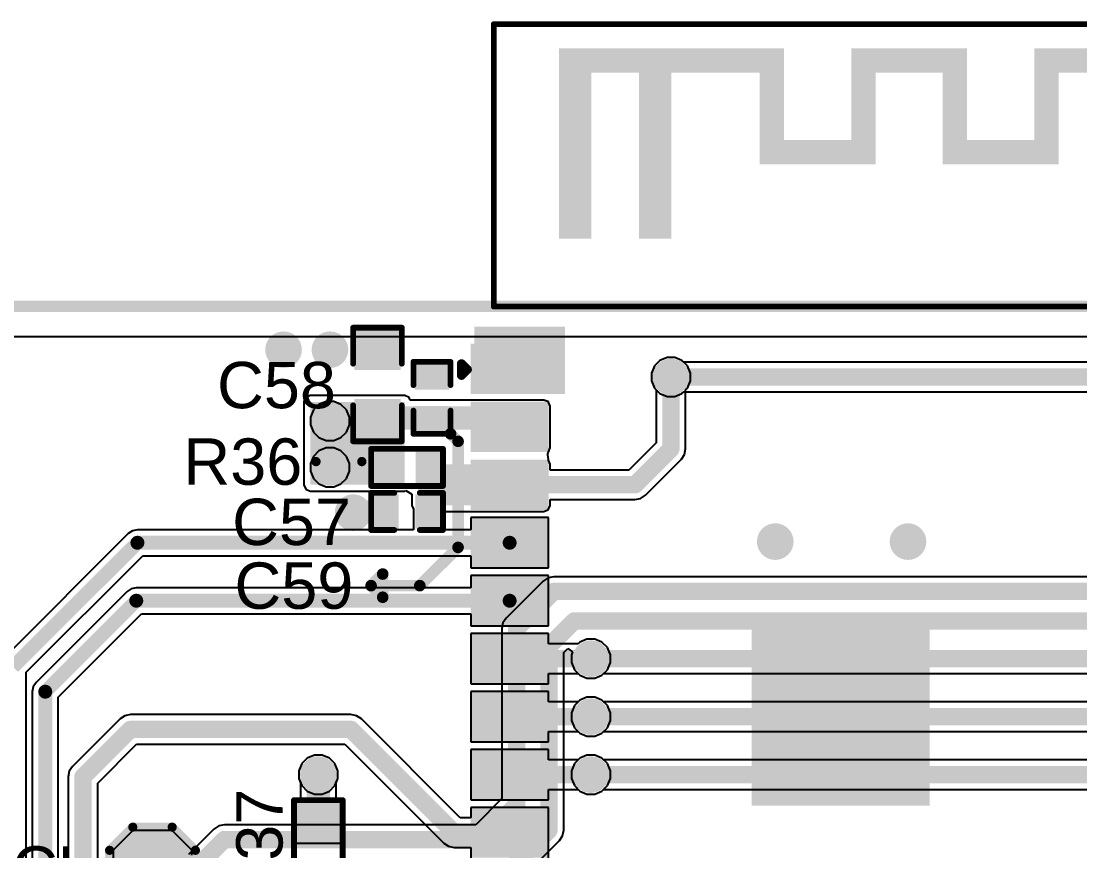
# Model space of a CAD drawing. Header units: millimetres. Extents: x -0.27 to 3.94, y -1.19 to 3.
# Drawn here: x 1.209 to 2.122, y 2.286 to 3.002 of the extents above; entities that cross this region are included whole.
import ezdxf

# ---------------------------------------------------------------- set-up
doc = ezdxf.new("R2010")
doc.units = ezdxf.units.MM
doc.header["$MEASUREMENT"] = 0
for name, color, linetype in [('BottomLayer', 5, 'Continuous'), ('BottomSolder', 6, 'Continuous'), ('Mechanical2', 216, 'Continuous'), ('TopLayer', 1, 'Continuous'), ('TopOverlay', 2, 'Continuous'), ('TopPaste', 8, 'Continuous'), ('TopSolder', 216, 'Continuous'), ('ViaHoleLayer', 16, 'Continuous')]:
    doc.layers.add(name, color=color, linetype=linetype)
doc.styles.add('Arial', font='', dxfattribs={"height": 0.2})
doc.styles.get('Arial').set_extended_font_data('Arial')

# ---------------------------------------------------------------- blocks, each defined once
blk = doc.blocks.new('41_SMD_M______16')
at = {"layer": 'TopLayer'}
for points in [[(-0.37402, 0.36732), (-0.31496, 0.36732), (-0.31496, 0.33189), (-0.37402, 0.33189)], [(-0.37402, 0.31732), (-0.31496, 0.31732), (-0.31496, 0.28189), (-0.37402, 0.28189)], [(-0.37402, 0.26732), (-0.31496, 0.26732), (-0.31496, 0.23189), (-0.37402, 0.23189)], [(-0.37402, 0.21732), (-0.31496, 0.21732), (-0.31496, 0.18189), (-0.37402, 0.18189)], [(-0.37402, 0.16732), (-0.31496, 0.16732), (-0.31496, 0.13189), (-0.37402, 0.13189)], [(-0.13189, 0.12244), (0.01378, 0.12244), (0.01378, -0.02323), (-0.13189, -0.02323)], [(-0.37402, 0.11732), (-0.31496, 0.11732), (-0.31496, 0.08189), (-0.37402, 0.08189)], [(-0.37402, 0.06732), (-0.31496, 0.06732), (-0.31496, 0.03189), (-0.37402, 0.03189)], [(-0.37402, 0.01732), (-0.31496, 0.01732), (-0.31496, -0.01811), (-0.37402, -0.01811)], [(-0.37402, -0.03268), (-0.31496, -0.03268), (-0.31496, -0.06811), (-0.37402, -0.06811)]]:
    blk.add_hatch(color=1, dxfattribs=at).paths.add_polyline_path(points)
at = {"layer": 'TopOverlay'}
for points in [[(-0.302, 0.605), (-0.205, 0.605), (-0.205, 0.626), (-0.302, 0.626)], [(-0.302, 0.462), (-0.274, 0.462), (-0.274, 0.626), (-0.302, 0.626)], [(-0.205, 0.626), (-0.233, 0.626), (-0.233, 0.462), (-0.205, 0.462)], [(-0.208, 0.605), (-0.108, 0.605), (-0.108, 0.626), (-0.208, 0.626)], [(-0.108, 0.526), (-0.108, 0.626), (-0.129, 0.626), (-0.129, 0.526)], [(-0.05, 0.605), (0.05, 0.605), (0.05, 0.626), (-0.05, 0.626)], [(-0.029, 0.526), (-0.029, 0.626), (-0.05, 0.626), (-0.05, 0.526)], [(0.029, 0.626), (0.029, 0.526), (0.05, 0.526), (0.05, 0.626)], [(0.108, 0.605), (0.208, 0.605), (0.208, 0.626), (0.108, 0.626)], [(0.129, 0.526), (0.129, 0.626), (0.108, 0.626), (0.108, 0.526)], [(-0.129, 0.526), (-0.029, 0.526), (-0.029, 0.547), (-0.129, 0.547)], [(0.029, 0.526), (0.129, 0.526), (0.129, 0.547), (0.029, 0.547)], [(-0.37483, 0.36857), (-0.29687, 0.36857), (-0.29687, 0.38589), (-0.37483, 0.38589)], [(-0.31333, 0.32786), (-0.29687, 0.32786), (-0.29687, 0.3703), (-0.31333, 0.3703)]]:
    blk.add_hatch(color=2, dxfattribs=at).paths.add_polyline_path(points)
at = {"layer": 'TopPaste'}
for points in [[(-0.37402, 0.36732), (-0.31496, 0.36732), (-0.31496, 0.33189), (-0.37402, 0.33189)], [(-0.37402, 0.31732), (-0.31496, 0.31732), (-0.31496, 0.28189), (-0.37402, 0.28189)], [(-0.37402, 0.26732), (-0.31496, 0.26732), (-0.31496, 0.23189), (-0.37402, 0.23189)], [(-0.37402, 0.21732), (-0.31496, 0.21732), (-0.31496, 0.18189), (-0.37402, 0.18189)], [(-0.37402, 0.16732), (-0.31496, 0.16732), (-0.31496, 0.13189), (-0.37402, 0.13189)], [(-0.13189, 0.12244), (0.01378, 0.12244), (0.01378, -0.02323), (-0.13189, -0.02323)], [(-0.37402, 0.11732), (-0.31496, 0.11732), (-0.31496, 0.08189), (-0.37402, 0.08189)], [(-0.37402, 0.06732), (-0.31496, 0.06732), (-0.31496, 0.03189), (-0.37402, 0.03189)], [(-0.37402, 0.01732), (-0.31496, 0.01732), (-0.31496, -0.01811), (-0.37402, -0.01811)], [(-0.37402, -0.03268), (-0.31496, -0.03268), (-0.31496, -0.06811), (-0.37402, -0.06811)]]:
    blk.add_hatch(color=8, dxfattribs=at).paths.add_polyline_path(points)
at = {"layer": 'TopSolder'}
for points in [[(-0.37802, 0.37132), (-0.31096, 0.37132), (-0.31096, 0.32789), (-0.37802, 0.32789)], [(-0.37802, 0.32132), (-0.31096, 0.32132), (-0.31096, 0.27789), (-0.37802, 0.27789)], [(-0.37802, 0.27132), (-0.31096, 0.27132), (-0.31096, 0.22789), (-0.37802, 0.22789)], [(-0.37802, 0.22132), (-0.31096, 0.22132), (-0.31096, 0.17789), (-0.37802, 0.17789)], [(-0.37802, 0.17132), (-0.31096, 0.17132), (-0.31096, 0.12789), (-0.37802, 0.12789)], [(-0.37802, 0.12132), (-0.31096, 0.12132), (-0.31096, 0.07789), (-0.37802, 0.07789)], [(-0.13589, 0.12644), (0.01778, 0.12644), (0.01778, -0.02723), (-0.13589, -0.02723)], [(-0.37802, 0.07132), (-0.31096, 0.07132), (-0.31096, 0.02789), (-0.37802, 0.02789)], [(-0.37802, 0.02132), (-0.31096, 0.02132), (-0.31096, -0.02211), (-0.37802, -0.02211)], [(-0.37802, -0.02868), (-0.31096, -0.02868), (-0.31096, -0.07211), (-0.37802, -0.07211)]]:
    blk.add_hatch(color=216, dxfattribs=at).paths.add_polyline_path(points)
at = {"layer": 'TopOverlay'}
for points, const_width in [([(-0.35809, 0.40331), (-0.35809, 0.64701)], 0.005), ([(-0.35809, 0.64701), (0.35791, 0.64701)], 0.005), ([(-0.35809, 0.40331), (0.35771, 0.40331)], 0.005), ([(-0.386, 0.344), (-0.386, 0.354)], 0.00787), ([(-0.386, 0.354), (-0.381, 0.349)], 0.00787), ([(-0.386, 0.344), (-0.381, 0.349)], 0.00787)]:
    blk.add_lwpolyline(points, dxfattribs=dict(at, const_width=const_width))
for points, const_width in [([(-0.35934, 0.64701, 1), (-0.35684, 0.64701, 1)], 0.0025), ([(-0.35934, 0.64701, 1), (-0.35684, 0.64701, 1)], 0.0025), ([(-0.35934, 0.40331, 1), (-0.35684, 0.40331, 1)], 0.0025), ([(-0.35934, 0.40331, 1), (-0.35684, 0.40331, 1)], 0.0025), ([(-0.38797, 0.354, 1), (-0.38403, 0.354, 1)], 0.00394), ([(-0.38797, 0.354, 1), (-0.38403, 0.354, 1)], 0.00394), ([(-0.38797, 0.344, 1), (-0.38403, 0.344, 1)], 0.00394), ([(-0.38797, 0.344, 1), (-0.38403, 0.344, 1)], 0.00394), ([(-0.38297, 0.349, 1), (-0.37903, 0.349, 1)], 0.00394), ([(-0.38297, 0.349, 1), (-0.37903, 0.349, 1)], 0.00394)]:
    blk.add_lwpolyline(points, format="xyb", close=True, dxfattribs=dict(at, const_width=const_width))
blk = doc.blocks.new('R___0603_70')
at = {"layer": 'TopLayer'}
for points in [[(-0.015, 0.0175), (-0.015, -0.0175), (-0.045, -0.0175), (-0.045, 0.0175)], [(0.045, 0.0175), (0.045, -0.0175), (0.015, -0.0175), (0.015, 0.0175)]]:
    blk.add_hatch(color=1, dxfattribs=at).paths.add_polyline_path(points)
at = {"layer": 'TopPaste'}
for points in [[(-0.015, 0.0175), (-0.015, -0.0175), (-0.045, -0.0175), (-0.045, 0.0175)], [(0.045, 0.0175), (0.045, -0.0175), (0.015, -0.0175), (0.015, 0.0175)]]:
    blk.add_hatch(color=8, dxfattribs=at).paths.add_polyline_path(points)
at = {"layer": 'TopSolder'}
for points in [[(-0.011, 0.0215), (-0.011, -0.0215), (-0.049, -0.0215), (-0.049, 0.0215)], [(0.049, 0.0215), (0.049, -0.0215), (0.011, -0.0215), (0.011, 0.0215)]]:
    blk.add_hatch(color=216, dxfattribs=at).paths.add_polyline_path(points)
at = {"layer": 'TopOverlay', "const_width": 0.005}
for points in [[(-0.048, 0.021), (0.048, 0.021)], [(-0.048, 0.021), (-0.048, -0.021)], [(0.048, 0.021), (0.048, -0.021)], [(-0.048, -0.021), (0.048, -0.021)]]:
    blk.add_lwpolyline(points, dxfattribs=at)
at = {"layer": 'TopOverlay', "const_width": 0.0025}
for points in [[(-0.04925, 0.021, 1), (-0.04675, 0.021, 1)], [(-0.04925, 0.021, 1), (-0.04675, 0.021, 1)], [(0.04675, 0.021, 1), (0.04925, 0.021, 1)], [(0.04675, 0.021, 1), (0.04925, 0.021, 1)], [(-0.04925, -0.021, 1), (-0.04675, -0.021, 1)], [(-0.04925, -0.021, 1), (-0.04675, -0.021, 1)], [(0.04675, -0.021, 1), (0.04925, -0.021, 1)], [(0.04675, -0.021, 1), (0.04925, -0.021, 1)]]:
    blk.add_lwpolyline(points, format="xyb", close=True, dxfattribs=at)
blk = doc.blocks.new('R___0402_71')
at = {"layer": 'TopLayer'}
for points in [[(-0.0275, -0.0125), (-0.0275, 0.0125), (-0.0095, 0.0125), (-0.0095, -0.0125)], [(0.0095, -0.0125), (0.0095, 0.0125), (0.0275, 0.0125), (0.0275, -0.0125)]]:
    blk.add_hatch(color=1, dxfattribs=at).paths.add_polyline_path(points)
at = {"layer": 'TopPaste'}
for points in [[(-0.0275, -0.0125), (-0.0275, 0.0125), (-0.0095, 0.0125), (-0.0095, -0.0125)], [(0.0095, -0.0125), (0.0095, 0.0125), (0.0275, 0.0125), (0.0275, -0.0125)]]:
    blk.add_hatch(color=8, dxfattribs=at).paths.add_polyline_path(points)
at = {"layer": 'TopSolder'}
for points in [[(-0.02967, -0.01467), (-0.02967, 0.01467), (-0.00733, 0.01467), (-0.00733, -0.01467)], [(0.00733, -0.01467), (0.00733, 0.01467), (0.02967, 0.01467), (0.02967, -0.01467)]]:
    blk.add_hatch(color=216, dxfattribs=at).paths.add_polyline_path(points)
at = {"layer": 'TopOverlay'}
for points, const_width in [([(-0.031, 0.016), (-0.031, -0.016)], 0.005), ([(0.031, 0.016), (-0.031, 0.016)], 0.005), ([(0.031, 0.016), (0.031, -0.016)], 0.005), ([(0.031, -0.016), (-0.031, -0.016)], 0.005), ([(0.032, -0.017), (-0.032, -0.017)], 0.000127)]:
    blk.add_lwpolyline(points, dxfattribs=dict(at, const_width=const_width))
for points, const_width in [([(-0.03225, 0.016, 1), (-0.02975, 0.016, 1)], 0.0025), ([(-0.03225, 0.016, 1), (-0.02975, 0.016, 1)], 0.0025), ([(0.02975, 0.016, 1), (0.03225, 0.016, 1)], 0.0025), ([(0.02975, 0.016, 1), (0.03225, 0.016, 1)], 0.0025), ([(-0.03225, -0.016, 1), (-0.02975, -0.016, 1)], 0.0025), ([(-0.03225, -0.016, 1), (-0.02975, -0.016, 1)], 0.0025), ([(-0.03203, -0.017, 1), (-0.03197, -0.017, 1)], 0.0000635), ([(0.02975, -0.016, 1), (0.03225, -0.016, 1)], 0.0025), ([(0.02975, -0.016, 1), (0.03225, -0.016, 1)], 0.0025), ([(0.03197, -0.017, 1), (0.03203, -0.017, 1)], 0.0000635)]:
    blk.add_lwpolyline(points, format="xyb", close=True, dxfattribs=dict(at, const_width=const_width))
blk = doc.blocks.new('T__________116')
at = {"layer": 'TopLayer'}
blk.add_hatch(color=1, dxfattribs=at).paths.add_polyline_path([(0.015, 0.03), (-0.015, 0.03), (-0.03, 0.015), (-0.03, -0.015), (-0.015, -0.03), (0.015, -0.03), (0.03, -0.015), (0.03, 0.015)])
at = {"layer": 'TopPaste'}
blk.add_hatch(color=8, dxfattribs=at).paths.add_polyline_path([(0.015, 0.03), (-0.015, 0.03), (-0.03, 0.015), (-0.03, -0.015), (-0.015, -0.03), (0.015, -0.03), (0.03, -0.015), (0.03, 0.015)])
at = {"layer": 'TopSolder'}
blk.add_hatch(color=216, dxfattribs=at).paths.add_polyline_path([(0.017, 0.034), (-0.017, 0.034), (-0.034, 0.017), (-0.034, -0.017), (-0.017, -0.034), (0.017, -0.034), (0.034, -0.017), (0.034, 0.017)])
at = {"layer": 'TopOverlay', "const_width": 0.00787}
for points in [[(-0.037, 0.017), (-0.017, 0.037)], [(-0.017, 0.037), (0.017, 0.037)], [(-0.017, 0.037), (0.017, 0.037)], [(0.017, 0.037), (0.037, 0.017)], [(-0.037, -0.017), (-0.037, 0.017)], [(0.037, -0.017), (0.037, 0.017)], [(-0.037, -0.017), (-0.017, -0.037)], [(0.017, -0.037), (0.037, -0.017)], [(-0.017, -0.037), (0.017, -0.037)], [(-0.017, -0.037), (0.017, -0.037)]]:
    blk.add_lwpolyline(points, dxfattribs=at)
at = {"layer": 'TopOverlay', "const_width": 0.00394}
for points in [[(-0.01897, 0.037, 1), (-0.01503, 0.037, 1)], [(-0.01897, 0.037, 1), (-0.01503, 0.037, 1)], [(-0.01897, 0.037, 1), (-0.01503, 0.037, 1)], [(0.01503, 0.037, 1), (0.01897, 0.037, 1)], [(0.01503, 0.037, 1), (0.01897, 0.037, 1)], [(0.01503, 0.037, 1), (0.01897, 0.037, 1)], [(-0.03897, 0.017, 1), (-0.03503, 0.017, 1)], [(-0.03897, 0.017, 1), (-0.03503, 0.017, 1)], [(0.03503, 0.017, 1), (0.03897, 0.017, 1)], [(0.03503, 0.017, 1), (0.03897, 0.017, 1)], [(-0.03897, -0.017, 1), (-0.03503, -0.017, 1)], [(-0.03897, -0.017, 1), (-0.03503, -0.017, 1)], [(0.03503, -0.017, 1), (0.03897, -0.017, 1)], [(0.03503, -0.017, 1), (0.03897, -0.017, 1)], [(-0.01897, -0.037, 1), (-0.01503, -0.037, 1)], [(-0.01897, -0.037, 1), (-0.01503, -0.037, 1)], [(-0.01897, -0.037, 1), (-0.01503, -0.037, 1)], [(0.01503, -0.037, 1), (0.01897, -0.037, 1)], [(0.01503, -0.037, 1), (0.01897, -0.037, 1)], [(0.01503, -0.037, 1), (0.01897, -0.037, 1)]]:
    blk.add_lwpolyline(points, format="xyb", close=True, dxfattribs=at)
blk = doc.blocks.new('C___0402_192')
at = {"layer": 'TopLayer'}
for points in [[(-0.0275, -0.0125), (-0.0275, 0.0125), (-0.0095, 0.0125), (-0.0095, -0.0125)], [(0.0095, -0.0125), (0.0095, 0.0125), (0.0275, 0.0125), (0.0275, -0.0125)]]:
    blk.add_hatch(color=1, dxfattribs=at).paths.add_polyline_path(points)
at = {"layer": 'TopPaste'}
for points in [[(-0.0275, -0.0125), (-0.0275, 0.0125), (-0.0095, 0.0125), (-0.0095, -0.0125)], [(0.0095, -0.0125), (0.0095, 0.0125), (0.0275, 0.0125), (0.0275, -0.0125)]]:
    blk.add_hatch(color=8, dxfattribs=at).paths.add_polyline_path(points)
at = {"layer": 'TopSolder'}
for points in [[(-0.02986, -0.01486), (-0.02986, 0.01486), (-0.00714, 0.01486), (-0.00714, -0.01486)], [(0.00714, -0.01486), (0.00714, 0.01486), (0.02986, 0.01486), (0.02986, -0.01486)]]:
    blk.add_hatch(color=216, dxfattribs=at).paths.add_polyline_path(points)
at = {"layer": 'TopOverlay', "const_width": 0.005}
for points in [[(-0.011, 0.016), (-0.031, 0.016)], [(-0.031, -0.016), (-0.031, 0.016)], [(0.031, 0.016), (0.011, 0.016)], [(0.031, -0.016), (0.031, 0.016)], [(-0.011, -0.016), (-0.031, -0.016)], [(0.031, -0.016), (0.011, -0.016)]]:
    blk.add_lwpolyline(points, dxfattribs=at)
at = {"layer": 'TopOverlay', "const_width": 0.0025}
for points in [[(-0.03225, 0.016, 1), (-0.02975, 0.016, 1)], [(-0.03225, 0.016, 1), (-0.02975, 0.016, 1)], [(-0.01225, 0.016, 1), (-0.00975, 0.016, 1)], [(0.00975, 0.016, 1), (0.01225, 0.016, 1)], [(0.02975, 0.016, 1), (0.03225, 0.016, 1)], [(0.02975, 0.016, 1), (0.03225, 0.016, 1)], [(-0.03225, -0.016, 1), (-0.02975, -0.016, 1)], [(-0.03225, -0.016, 1), (-0.02975, -0.016, 1)], [(-0.01225, -0.016, 1), (-0.00975, -0.016, 1)], [(0.00975, -0.016, 1), (0.01225, -0.016, 1)], [(0.02975, -0.016, 1), (0.03225, -0.016, 1)], [(0.02975, -0.016, 1), (0.03225, -0.016, 1)]]:
    blk.add_lwpolyline(points, format="xyb", close=True, dxfattribs=at)
blk = doc.blocks.new('C___0603_193')
at = {"layer": 'TopLayer'}
for points in [[(-0.015, 0.0175), (-0.015, -0.0175), (-0.045, -0.0175), (-0.045, 0.0175)], [(0.045, 0.0175), (0.045, -0.0175), (0.015, -0.0175), (0.015, 0.0175)]]:
    blk.add_hatch(color=1, dxfattribs=at).paths.add_polyline_path(points)
at = {"layer": 'TopPaste'}
for points in [[(-0.015, 0.0175), (-0.015, -0.0175), (-0.045, -0.0175), (-0.045, 0.0175)], [(0.045, 0.0175), (0.045, -0.0175), (0.015, -0.0175), (0.015, 0.0175)]]:
    blk.add_hatch(color=8, dxfattribs=at).paths.add_polyline_path(points)
at = {"layer": 'TopSolder'}
for points in [[(-0.01264, 0.01986), (-0.01264, -0.01986), (-0.04736, -0.01986), (-0.04736, 0.01986)], [(0.04736, 0.01986), (0.04736, -0.01986), (0.01264, -0.01986), (0.01264, 0.01986)]]:
    blk.add_hatch(color=216, dxfattribs=at).paths.add_polyline_path(points)
at = {"layer": 'TopOverlay', "const_width": 0.005}
for points in [[(-0.049, -0.021), (-0.049, 0.021)], [(-0.018, 0.021), (-0.049, 0.021)], [(0.049, 0.021), (0.018, 0.021)], [(0.049, -0.021), (0.049, 0.021)], [(-0.018, -0.021), (-0.049, -0.021)], [(0.049, -0.021), (0.018, -0.021)]]:
    blk.add_lwpolyline(points, dxfattribs=at)
at = {"layer": 'TopOverlay', "const_width": 0.0025}
for points in [[(-0.05025, 0.021, 1), (-0.04775, 0.021, 1)], [(-0.05025, 0.021, 1), (-0.04775, 0.021, 1)], [(-0.01925, 0.021, 1), (-0.01675, 0.021, 1)], [(0.01675, 0.021, 1), (0.01925, 0.021, 1)], [(0.04775, 0.021, 1), (0.05025, 0.021, 1)], [(0.04775, 0.021, 1), (0.05025, 0.021, 1)], [(-0.05025, -0.021, 1), (-0.04775, -0.021, 1)], [(-0.05025, -0.021, 1), (-0.04775, -0.021, 1)], [(-0.01925, -0.021, 1), (-0.01675, -0.021, 1)], [(0.01675, -0.021, 1), (0.01925, -0.021, 1)], [(0.04775, -0.021, 1), (0.05025, -0.021, 1)], [(0.04775, -0.021, 1), (0.05025, -0.021, 1)]]:
    blk.add_lwpolyline(points, format="xyb", close=True, dxfattribs=at)
blk = doc.blocks.new('C___0402_194')
at = {"layer": 'TopLayer'}
for points in [[(-0.0275, -0.0125), (-0.0275, 0.0125), (-0.0095, 0.0125), (-0.0095, -0.0125)], [(0.0095, -0.0125), (0.0095, 0.0125), (0.0275, 0.0125), (0.0275, -0.0125)]]:
    blk.add_hatch(color=1, dxfattribs=at).paths.add_polyline_path(points)
at = {"layer": 'TopPaste'}
for points in [[(-0.0275, -0.0125), (-0.0275, 0.0125), (-0.0095, 0.0125), (-0.0095, -0.0125)], [(0.0095, -0.0125), (0.0095, 0.0125), (0.0275, 0.0125), (0.0275, -0.0125)]]:
    blk.add_hatch(color=8, dxfattribs=at).paths.add_polyline_path(points)
at = {"layer": 'TopSolder'}
for points in [[(-0.02986, -0.01486), (-0.02986, 0.01486), (-0.00714, 0.01486), (-0.00714, -0.01486)], [(0.00714, -0.01486), (0.00714, 0.01486), (0.02986, 0.01486), (0.02986, -0.01486)]]:
    blk.add_hatch(color=216, dxfattribs=at).paths.add_polyline_path(points)
at = {"layer": 'TopOverlay', "const_width": 0.005}
for points in [[(-0.031, 0.016), (-0.011, 0.016)], [(-0.031, -0.016), (-0.031, 0.016)], [(0.011, 0.016), (0.031, 0.016)], [(0.031, -0.016), (0.031, 0.016)], [(-0.031, -0.016), (-0.011, -0.016)], [(0.011, -0.016), (0.031, -0.016)]]:
    blk.add_lwpolyline(points, dxfattribs=at)
at = {"layer": 'TopOverlay', "const_width": 0.0025}
for points in [[(-0.03225, 0.016, 1), (-0.02975, 0.016, 1)], [(-0.03225, 0.016, 1), (-0.02975, 0.016, 1)], [(-0.01225, 0.016, 1), (-0.00975, 0.016, 1)], [(0.00975, 0.016, 1), (0.01225, 0.016, 1)], [(0.02975, 0.016, 1), (0.03225, 0.016, 1)], [(0.02975, 0.016, 1), (0.03225, 0.016, 1)], [(-0.03225, -0.016, 1), (-0.02975, -0.016, 1)], [(-0.03225, -0.016, 1), (-0.02975, -0.016, 1)], [(-0.01225, -0.016, 1), (-0.00975, -0.016, 1)], [(0.00975, -0.016, 1), (0.01225, -0.016, 1)], [(0.02975, -0.016, 1), (0.03225, -0.016, 1)], [(0.02975, -0.016, 1), (0.03225, -0.016, 1)]]:
    blk.add_lwpolyline(points, format="xyb", close=True, dxfattribs=at)

msp = doc.modelspace()

# ---------------------------------------------------------------- hatches: boundary and pattern name
at = {"layer": 'BottomLayer'}
h = msp.add_hatch(color=5, dxfattribs=at)
edge = h.paths.add_edge_path()
edge.add_arc((1.435, 2.7185), 0.01181, 0, 360)
h = msp.add_hatch(color=5, dxfattribs=at)
edge = h.paths.add_edge_path()
edge.add_arc((1.475, 2.7185), 0.01181, 0, 360)
h = msp.add_hatch(color=5, dxfattribs=at)
edge = h.paths.add_edge_path()
edge.add_arc((1.769, 2.695), 0.01181, 0, 360)
h = msp.add_hatch(color=5, dxfattribs=at)
edge = h.paths.add_edge_path()
edge.add_arc((1.475, 2.657), 0.01181, 0, 360)
h = msp.add_hatch(color=5, dxfattribs=at)
edge = h.paths.add_edge_path()
edge.add_arc((1.475, 2.617), 0.01181, 0, 360)
h = msp.add_hatch(color=5, dxfattribs=at)
edge = h.paths.add_edge_path()
edge.add_arc((1.495, 2.578), 0.01181, 0, 360)
h = msp.add_hatch(color=5, dxfattribs=at)
edge = h.paths.add_edge_path()
edge.add_arc((1.859, 2.553), 0.01181, 0, 360)
h = msp.add_hatch(color=5, dxfattribs=at)
edge = h.paths.add_edge_path()
edge.add_arc((1.97346, 2.553), 0.01181, 0, 360)
h = msp.add_hatch(color=5, dxfattribs=at)
edge = h.paths.add_edge_path()
edge.add_arc((1.7, 2.452), 0.01181, 0, 360)
h = msp.add_hatch(color=5, dxfattribs=at)
edge = h.paths.add_edge_path()
edge.add_arc((1.7, 2.402), 0.01181, 0, 360)
h = msp.add_hatch(color=5, dxfattribs=at)
edge = h.paths.add_edge_path()
edge.add_arc((1.465, 2.352), 0.01181, 0, 360)
h = msp.add_hatch(color=5, dxfattribs=at)
edge = h.paths.add_edge_path()
edge.add_arc((1.7, 2.352), 0.01181, 0, 360)
at = {"layer": 'BottomSolder'}
h = msp.add_hatch(color=6, dxfattribs=at)
edge = h.paths.add_edge_path()
edge.add_arc((1.435, 2.7185), 0.01581, 0, 360)
h = msp.add_hatch(color=6, dxfattribs=at)
edge = h.paths.add_edge_path()
edge.add_arc((1.475, 2.7185), 0.01581, 0, 360)
h = msp.add_hatch(color=6, dxfattribs=at)
edge = h.paths.add_edge_path()
edge.add_arc((1.769, 2.695), 0.01581, 0, 360)
h = msp.add_hatch(color=6, dxfattribs=at)
edge = h.paths.add_edge_path()
edge.add_arc((1.475, 2.657), 0.01581, 0, 360)
h = msp.add_hatch(color=6, dxfattribs=at)
edge = h.paths.add_edge_path()
edge.add_arc((1.475, 2.617), 0.01581, 0, 360)
h = msp.add_hatch(color=6, dxfattribs=at)
edge = h.paths.add_edge_path()
edge.add_arc((1.495, 2.578), 0.01581, 0, 360)
h = msp.add_hatch(color=6, dxfattribs=at)
edge = h.paths.add_edge_path()
edge.add_arc((1.859, 2.553), 0.01581, 0, 360)
h = msp.add_hatch(color=6, dxfattribs=at)
edge = h.paths.add_edge_path()
edge.add_arc((1.97346, 2.553), 0.01581, 0, 360)
h = msp.add_hatch(color=6, dxfattribs=at)
edge = h.paths.add_edge_path()
edge.add_arc((1.7, 2.452), 0.01581, 0, 360)
h = msp.add_hatch(color=6, dxfattribs=at)
edge = h.paths.add_edge_path()
edge.add_arc((1.7, 2.402), 0.01581, 0, 360)
h = msp.add_hatch(color=6, dxfattribs=at)
edge = h.paths.add_edge_path()
edge.add_arc((1.465, 2.352), 0.01581, 0, 360)
h = msp.add_hatch(color=6, dxfattribs=at)
edge = h.paths.add_edge_path()
edge.add_arc((1.7, 2.352), 0.01581, 0, 360)
at = {"layer": 'TopLayer'}
h = msp.add_hatch(color=1, dxfattribs=at)
edge = h.paths.add_edge_path()
edge.add_arc((1.435, 2.7185), 0.01181, 0, 360)
h = msp.add_hatch(color=1, dxfattribs=at)
edge = h.paths.add_edge_path()
edge.add_arc((1.475, 2.7185), 0.01181, 0, 360)
h = msp.add_hatch(color=1, dxfattribs=at)
edge = h.paths.add_edge_path()
edge.add_arc((1.769, 2.695), 0.01181, 0, 360)
for points in [[(1.458, 2.602), (1.5395, 2.602), (1.5395, 2.6735), (1.458, 2.6735)], [(1.46, 2.6435), (1.5295, 2.6435), (1.5295, 2.6735), (1.46, 2.6735)], [(1.46, 2.6495), (1.6595, 2.6495), (1.6595, 2.66972), (1.46, 2.66972)], [(1.60045, 2.63428), (1.6595, 2.63428), (1.6595, 2.66972), (1.60045, 2.66972)], [(1.551, 2.58428), (1.6595, 2.58428), (1.6595, 2.61972), (1.551, 2.61972)]]:
    msp.add_hatch(color=1, dxfattribs=at).paths.add_polyline_path(points)
h = msp.add_hatch(color=1, dxfattribs=at)
edge = h.paths.add_edge_path()
edge.add_arc((1.475, 2.657), 0.01181, 0, 360)
h = msp.add_hatch(color=1, dxfattribs=at)
edge = h.paths.add_edge_path()
edge.add_arc((1.475, 2.617), 0.01181, 0, 360)
h = msp.add_hatch(color=1, dxfattribs=at)
edge = h.paths.add_edge_path()
edge.add_arc((1.495, 2.578), 0.01181, 0, 360)
h = msp.add_hatch(color=1, dxfattribs=at)
edge = h.paths.add_edge_path()
edge.add_arc((1.859, 2.553), 0.01181, 0, 360)
h = msp.add_hatch(color=1, dxfattribs=at)
edge = h.paths.add_edge_path()
edge.add_arc((1.97346, 2.553), 0.01181, 0, 360)
h = msp.add_hatch(color=1, dxfattribs=at)
edge = h.paths.add_edge_path()
edge.add_arc((1.7, 2.452), 0.01181, 0, 360)
h = msp.add_hatch(color=1, dxfattribs=at)
edge = h.paths.add_edge_path()
edge.add_arc((1.7, 2.402), 0.01181, 0, 360)
h = msp.add_hatch(color=1, dxfattribs=at)
edge = h.paths.add_edge_path()
edge.add_arc((1.465, 2.352), 0.01181, 0, 360)
h = msp.add_hatch(color=1, dxfattribs=at)
edge = h.paths.add_edge_path()
edge.add_arc((1.7, 2.352), 0.01181, 0, 360)
at = {"layer": 'TopSolder'}
h = msp.add_hatch(color=216, dxfattribs=at)
edge = h.paths.add_edge_path()
edge.add_arc((1.435, 2.7185), 0.01581, 0, 360)
h = msp.add_hatch(color=216, dxfattribs=at)
edge = h.paths.add_edge_path()
edge.add_arc((1.475, 2.7185), 0.01581, 0, 360)
h = msp.add_hatch(color=216, dxfattribs=at)
edge = h.paths.add_edge_path()
edge.add_arc((1.769, 2.695), 0.01581, 0, 360)
h = msp.add_hatch(color=216, dxfattribs=at)
edge = h.paths.add_edge_path()
edge.add_arc((1.475, 2.657), 0.01581, 0, 360)
h = msp.add_hatch(color=216, dxfattribs=at)
edge = h.paths.add_edge_path()
edge.add_arc((1.475, 2.617), 0.01581, 0, 360)
h = msp.add_hatch(color=216, dxfattribs=at)
edge = h.paths.add_edge_path()
edge.add_arc((1.495, 2.578), 0.01581, 0, 360)
h = msp.add_hatch(color=216, dxfattribs=at)
edge = h.paths.add_edge_path()
edge.add_arc((1.859, 2.553), 0.01581, 0, 360)
h = msp.add_hatch(color=216, dxfattribs=at)
edge = h.paths.add_edge_path()
edge.add_arc((1.97346, 2.553), 0.01581, 0, 360)
h = msp.add_hatch(color=216, dxfattribs=at)
edge = h.paths.add_edge_path()
edge.add_arc((1.7, 2.452), 0.01581, 0, 360)
h = msp.add_hatch(color=216, dxfattribs=at)
edge = h.paths.add_edge_path()
edge.add_arc((1.7, 2.402), 0.01581, 0, 360)
h = msp.add_hatch(color=216, dxfattribs=at)
edge = h.paths.add_edge_path()
edge.add_arc((1.465, 2.352), 0.01581, 0, 360)
h = msp.add_hatch(color=216, dxfattribs=at)
edge = h.paths.add_edge_path()
edge.add_arc((1.7, 2.352), 0.01581, 0, 360)
at = {"layer": 'ViaHoleLayer'}
h = msp.add_hatch(color=16, dxfattribs=at)
edge = h.paths.add_edge_path()
edge.add_arc((1.435, 2.7185), 0.00591, 0, 360)
h = msp.add_hatch(color=16, dxfattribs=at)
edge = h.paths.add_edge_path()
edge.add_arc((1.475, 2.7185), 0.00591, 0, 360)
h = msp.add_hatch(color=16, dxfattribs=at)
edge = h.paths.add_edge_path()
edge.add_arc((1.769, 2.695), 0.00591, 0, 360)
h = msp.add_hatch(color=16, dxfattribs=at)
edge = h.paths.add_edge_path()
edge.add_arc((1.475, 2.657), 0.00591, 0, 360)
h = msp.add_hatch(color=16, dxfattribs=at)
edge = h.paths.add_edge_path()
edge.add_arc((1.475, 2.617), 0.00591, 0, 360)
h = msp.add_hatch(color=16, dxfattribs=at)
edge = h.paths.add_edge_path()
edge.add_arc((1.495, 2.578), 0.00591, 0, 360)
h = msp.add_hatch(color=16, dxfattribs=at)
edge = h.paths.add_edge_path()
edge.add_arc((1.859, 2.553), 0.00591, 0, 360)
h = msp.add_hatch(color=16, dxfattribs=at)
edge = h.paths.add_edge_path()
edge.add_arc((1.97346, 2.553), 0.00591, 0, 360)
h = msp.add_hatch(color=16, dxfattribs=at)
edge = h.paths.add_edge_path()
edge.add_arc((1.7, 2.452), 0.00591, 0, 360)
h = msp.add_hatch(color=16, dxfattribs=at)
edge = h.paths.add_edge_path()
edge.add_arc((1.7, 2.402), 0.00591, 0, 360)
h = msp.add_hatch(color=16, dxfattribs=at)
edge = h.paths.add_edge_path()
edge.add_arc((1.465, 2.352), 0.00591, 0, 360)
h = msp.add_hatch(color=16, dxfattribs=at)
edge = h.paths.add_edge_path()
edge.add_arc((1.7, 2.352), 0.00591, 0, 360)

# ---------------------------------------------------------------- linework, layer by layer
at = {"layer": 'BottomLayer'}
for p, q in [((1.195, 2.73), (2.745, 2.73)), ((1.76566, 2.71181), (1.75948, 2.70925)), ((1.77234, 2.71181), (1.76566, 2.71181)), ((1.77852, 2.70925), (1.77234, 2.71181)), ((1.75475, 2.70452), (1.75219, 2.69834)), ((1.75948, 2.70925), (1.75475, 2.70452)), ((1.78003, 2.70774), (1.77852, 2.70925)), ((2.6644, 2.70774), (1.78003, 2.70774)), ((1.75219, 2.69834), (1.75219, 2.69166)), ((1.75219, 2.69166), (1.75475, 2.68548)), ((1.75475, 2.68548), (1.75948, 2.68075)), ((1.75948, 2.68075), (1.76566, 2.67819)), ((1.76566, 2.67819), (1.77234, 2.67819)), ((1.77234, 2.67819), (1.77852, 2.68075)), ((1.77852, 2.68075), (1.78003, 2.68226)), ((1.78003, 2.68226), (2.6644, 2.68226)), ((1.46075, 2.66652), (1.45819, 2.66034)), ((1.46548, 2.67125), (1.46075, 2.66652)), ((1.47166, 2.67381), (1.46548, 2.67125)), ((1.47834, 2.67381), (1.47166, 2.67381)), ((1.48452, 2.67125), (1.47834, 2.67381)), ((1.48925, 2.66652), (1.48452, 2.67125)), ((1.49181, 2.66034), (1.48925, 2.66652)), ((1.45819, 2.66034), (1.45819, 2.65366)), ((1.49181, 2.65366), (1.49181, 2.66034)), ((1.45819, 2.65366), (1.46075, 2.64748)), ((1.46075, 2.64748), (1.46548, 2.64275)), ((1.48452, 2.64275), (1.48925, 2.64748)), ((1.48925, 2.64748), (1.49181, 2.65366)), ((1.46548, 2.64275), (1.47166, 2.64019)), ((1.47166, 2.64019), (1.47834, 2.64019)), ((1.47834, 2.64019), (1.48452, 2.64275)), ((1.46548, 2.63125), (1.46075, 2.62652)), ((1.47166, 2.63381), (1.46548, 2.63125)), ((1.47834, 2.63381), (1.47166, 2.63381)), ((1.48452, 2.63125), (1.47834, 2.63381)), ((1.48925, 2.62652), (1.48452, 2.63125)), ((1.46075, 2.62652), (1.45819, 2.62034)), ((1.45819, 2.62034), (1.45819, 2.61366)), ((1.49181, 2.62034), (1.48925, 2.62652)), ((1.49181, 2.61366), (1.49181, 2.62034)), ((1.45819, 2.61366), (1.46075, 2.60748)), ((1.48925, 2.60748), (1.49181, 2.61366)), ((1.46075, 2.60748), (1.46548, 2.60275)), ((1.46548, 2.60275), (1.47166, 2.60019)), ((1.47834, 2.60019), (1.48452, 2.60275)), ((1.48452, 2.60275), (1.48925, 2.60748)), ((1.47166, 2.60019), (1.47834, 2.60019)), ((1.66312, 2.52177), (1.65899, 2.51901)), ((1.668, 2.52275), (1.66312, 2.52177)), ((2.80826, 2.52275), (1.668, 2.52275)), ((1.65899, 2.51901), (1.62699, 2.48701)), ((1.62699, 2.48701), (1.62423, 2.48288)), ((1.62423, 2.48288), (1.62326, 2.478)), ((1.62326, 2.478), (1.62326, 2.33128)), ((1.67656, 2.45735), (1.68006, 2.46084)), ((1.67656, 2.30405), (1.67656, 2.45735)), ((1.68006, 2.46084), (1.68429, 2.45801)), ((1.68429, 2.45801), (1.68319, 2.45534)), ((1.68319, 2.45534), (1.68319, 2.44866)), ((1.68319, 2.44866), (1.68575, 2.44248)), ((1.68575, 2.44248), (1.69048, 2.43775)), ((1.69048, 2.43775), (1.69666, 2.43519)), ((1.70334, 2.43519), (1.70952, 2.43775)), ((1.70952, 2.43775), (1.71103, 2.43926)), ((1.71103, 2.43926), (2.78548, 2.43926)), ((1.69666, 2.43519), (1.70334, 2.43519)), ((1.68575, 2.41152), (1.68319, 2.40534)), ((1.69048, 2.41625), (1.68575, 2.41152)), ((1.69666, 2.41881), (1.69048, 2.41625)), ((1.70334, 2.41881), (1.69666, 2.41881)), ((1.70952, 2.41625), (1.70334, 2.41881)), ((1.71103, 2.41475), (1.70952, 2.41625)), ((2.793, 2.41475), (1.71103, 2.41475)), ((1.68319, 2.40534), (1.68319, 2.39866)), ((1.68319, 2.39866), (1.68575, 2.39248)), ((1.68575, 2.39248), (1.69048, 2.38775)), ((1.69048, 2.38775), (1.69666, 2.38519)), ((1.69666, 2.38519), (1.70334, 2.38519)), ((1.70334, 2.38519), (1.70952, 2.38775)), ((1.70952, 2.38775), (1.71103, 2.38926)), ((1.71103, 2.38926), (2.78772, 2.38926)), ((1.45548, 2.36625), (1.45075, 2.36152)), ((1.46166, 2.36881), (1.45548, 2.36625)), ((1.46834, 2.36881), (1.46166, 2.36881)), ((1.47452, 2.36625), (1.46834, 2.36881)), ((1.47925, 2.36152), (1.47452, 2.36625)), ((1.69048, 2.36625), (1.68575, 2.36152)), ((1.69666, 2.36881), (1.69048, 2.36625)), ((1.70334, 2.36881), (1.69666, 2.36881)), ((1.70952, 2.36625), (1.70334, 2.36881)), ((1.71103, 2.36475), (1.70952, 2.36625)), ((2.77183, 2.36475), (1.71103, 2.36475)), ((1.45075, 2.36152), (1.44819, 2.35534)), ((1.44819, 2.35534), (1.44819, 2.34866)), ((1.48181, 2.35534), (1.47925, 2.36152)), ((1.48181, 2.34866), (1.48181, 2.35534)), ((1.68575, 2.36152), (1.68319, 2.35534)), ((1.68319, 2.35534), (1.68319, 2.34866)), ((1.44819, 2.34866), (1.45075, 2.34248)), ((1.47925, 2.34248), (1.48181, 2.34866)), ((1.68319, 2.34866), (1.68575, 2.34248)), ((1.45075, 2.34248), (1.45548, 2.33775)), ((1.45548, 2.33775), (1.46166, 2.33519)), ((1.46834, 2.33519), (1.47452, 2.33775)), ((1.47452, 2.33775), (1.47925, 2.34248)), ((1.68575, 2.34248), (1.69048, 2.33775)), ((1.69048, 2.33775), (1.69666, 2.33519)), ((1.70334, 2.33519), (1.70952, 2.33775)), ((1.70952, 2.33775), (1.71103, 2.33926)), ((1.71103, 2.33926), (2.76656, 2.33926)), ((1.46166, 2.33519), (1.46834, 2.33519)), ((1.62326, 2.33128), (1.60072, 2.30875)), ((1.69666, 2.33519), (1.70334, 2.33519)), ((1.37499, 2.30501), (1.35299, 2.28301)), ((1.37912, 2.30777), (1.37499, 2.30501)), ((1.384, 2.30875), (1.37912, 2.30777)), ((1.60072, 2.30875), (1.384, 2.30875)), ((1.67559, 2.29917), (1.67656, 2.30405)), ((1.62078, 2.24299), (1.67283, 2.29504)), ((1.67283, 2.29504), (1.67559, 2.29917))]:
    msp.add_line(p, q, dxfattribs=at)
at = {"layer": 'BottomLayer', "const_width": 0.015}
for points in [[(1.769, 2.695), (2.67543, 2.695)], [(1.636, 2.478), (1.668, 2.51)], [(1.668, 2.51), (2.80826, 2.51)], [(1.636, 2.326), (1.636, 2.478)], [(1.66382, 2.46263), (1.68574, 2.48455)], [(1.68574, 2.48455), (2.7992, 2.48455)], [(1.66382, 2.30405), (1.66382, 2.46263)], [(1.7, 2.452), (2.79076, 2.452)], [(1.7, 2.402), (2.793, 2.402)], [(1.7, 2.352), (2.77183, 2.352)], [(1.606, 2.296), (1.636, 2.326)], [(1.61177, 2.252), (1.66382, 2.30405)], [(1.362, 2.274), (1.384, 2.296)], [(1.384, 2.296), (1.606, 2.296)]]:
    msp.add_lwpolyline(points, dxfattribs=at)
at = {"layer": 'BottomLayer', "const_width": 0.0075}
for points in [[(1.76525, 2.695, 1), (1.77275, 2.695, 1)], [(1.66425, 2.51, 1), (1.67175, 2.51, 1)], [(1.66425, 2.51, 1), (1.67175, 2.51, 1)], [(1.63225, 2.478, 1), (1.63975, 2.478, 1)], [(1.63225, 2.478, 1), (1.63975, 2.478, 1)], [(1.68199, 2.48455, 1), (1.68949, 2.48455, 1)], [(1.68199, 2.48455, 1), (1.68949, 2.48455, 1)], [(1.66007, 2.46263, 1), (1.66757, 2.46263, 1)], [(1.66007, 2.46263, 1), (1.66757, 2.46263, 1)], [(1.69625, 2.452, 1), (1.70375, 2.452, 1)], [(1.69625, 2.402, 1), (1.70375, 2.402, 1)], [(1.69625, 2.352, 1), (1.70375, 2.352, 1)], [(1.63225, 2.326, 1), (1.63975, 2.326, 1)], [(1.63225, 2.326, 1), (1.63975, 2.326, 1)], [(1.66007, 2.30405, 1), (1.66757, 2.30405, 1)], [(1.66007, 2.30405, 1), (1.66757, 2.30405, 1)], [(1.38025, 2.296, 1), (1.38775, 2.296, 1)], [(1.38025, 2.296, 1), (1.38775, 2.296, 1)], [(1.60225, 2.296, 1), (1.60975, 2.296, 1)], [(1.60225, 2.296, 1), (1.60975, 2.296, 1)]]:
    msp.add_lwpolyline(points, format="xyb", close=True, dxfattribs=at)
at = {"layer": 'Mechanical2', "const_width": 0.01}
msp.add_lwpolyline([(1.1811, 2.7559), (2.7559, 2.7559)], dxfattribs=at)
at = {"layer": 'TopLayer'}
for p, q in [((1.195, 2.73), (2.39977, 2.73)), ((1.76566, 2.71181), (1.75948, 2.70925)), ((1.77234, 2.71181), (1.76566, 2.71181)), ((1.77852, 2.70925), (1.77234, 2.71181)), ((1.75475, 2.70452), (1.75219, 2.69834)), ((1.75948, 2.70925), (1.75475, 2.70452)), ((1.78325, 2.70452), (1.77852, 2.70925)), ((1.78581, 2.69834), (1.78325, 2.70452)), ((1.75219, 2.69834), (1.75219, 2.69166)), ((1.78581, 2.69166), (1.78581, 2.69834)), ((1.75219, 2.69166), (1.75475, 2.68548)), ((1.75475, 2.68548), (1.75626, 2.68397)), ((1.75626, 2.68397), (1.75626, 2.63828)), ((1.78174, 2.68397), (1.78325, 2.68548)), ((1.78174, 2.633), (1.78174, 2.68397)), ((1.78325, 2.68548), (1.78581, 2.69166)), ((1.45417, 2.67733), (1.45259, 2.6735)), ((1.458, 2.67891), (1.45417, 2.67733)), ((1.5395, 2.67891), (1.458, 2.67891)), ((1.54333, 2.67733), (1.5395, 2.67891)), ((1.54424, 2.67513), (1.54333, 2.67733)), ((1.6595, 2.67513), (1.54424, 2.67513)), ((1.66291, 2.67372), (1.6595, 2.67513)), ((1.45259, 2.6735), (1.45259, 2.602)), ((1.6635, 2.67372), (1.66291, 2.67372)), ((1.6635, 2.67313), (1.6635, 2.67372)), ((1.66491, 2.66972), (1.6635, 2.67313)), ((1.66491, 2.63428), (1.66491, 2.66972)), ((1.75626, 2.63828), (1.73272, 2.61475)), ((1.66289, 2.62891), (1.6635, 2.63028)), ((1.6635, 2.63028), (1.66491, 2.63428)), ((1.6635, 2.63028), (1.6635, 2.63028)), ((1.78077, 2.62812), (1.78174, 2.633)), ((1.66289, 2.62785), (1.66289, 2.62891)), ((1.6635, 2.62372), (1.66289, 2.62785)), ((1.6635, 2.62313), (1.6635, 2.62372)), ((1.6635, 2.62372), (1.6635, 2.62372)), ((1.66491, 2.61972), (1.6635, 2.62313)), ((1.74701, 2.59299), (1.77801, 2.62399)), ((1.77801, 2.62399), (1.78077, 2.62812)), ((1.66491, 2.61475), (1.66491, 2.61972)), ((1.73272, 2.61475), (1.66491, 2.61475)), ((1.45259, 2.602), (1.45417, 2.59817)), ((1.45417, 2.59817), (1.458, 2.59659)), ((1.458, 2.59659), (1.5395, 2.59659)), ((1.5395, 2.59659), (1.54059, 2.59704)), ((1.54059, 2.59704), (1.54559, 2.5939)), ((1.54559, 2.5939), (1.54559, 2.58428)), ((1.74288, 2.59023), (1.74701, 2.59299)), ((1.54559, 2.58428), (1.547, 2.58087)), ((1.6635, 2.58087), (1.66491, 2.58428)), ((1.66491, 2.58428), (1.66491, 2.58926)), ((1.66491, 2.58926), (1.738, 2.58926)), ((1.738, 2.58926), (1.74288, 2.59023)), ((1.547, 2.58087), (1.547, 2.56322)), ((1.573, 2.56322), (1.573, 2.57887)), ((1.573, 2.57887), (1.6595, 2.57887)), ((1.6595, 2.57887), (1.66291, 2.58028)), ((1.66291, 2.58028), (1.6635, 2.58028)), ((1.6635, 2.58028), (1.6635, 2.58087)), ((1.6635, 2.57372), (1.59645, 2.57372)), ((1.59645, 2.57372), (1.59645, 2.56322)), ((1.6635, 2.53028), (1.6635, 2.57372)), ((1.30107, 2.55993), (1.19396, 2.45282)), ((1.30471, 2.56236), (1.30107, 2.55993)), ((1.30107, 2.55993), (1.30107, 2.55993)), ((1.309, 2.56322), (1.30471, 2.56236)), ((1.547, 2.56322), (1.309, 2.56322)), ((1.59645, 2.56322), (1.573, 2.56322)), ((1.2131, 2.44024), (1.31365, 2.54078)), ((1.31365, 2.54078), (1.59645, 2.54078)), ((1.59645, 2.54078), (1.59645, 2.53028)), ((1.59645, 2.53028), (1.6635, 2.53028)), ((1.6635, 2.52372), (1.59645, 2.52372)), ((1.59645, 2.52372), (1.59645, 2.51322)), ((1.6635, 2.48028), (1.6635, 2.52372)), ((1.30371, 2.51236), (1.30007, 2.50993)), ((1.308, 2.51322), (1.30371, 2.51236)), ((1.59645, 2.51322), (1.308, 2.51322)), ((1.30007, 2.50993), (1.22159, 2.43145)), ((1.30007, 2.50993), (1.30007, 2.50993)), ((1.24074, 2.41887), (1.31265, 2.49078)), ((1.31265, 2.49078), (1.59645, 2.49078)), ((1.59645, 2.49078), (1.59645, 2.48028)), ((1.59645, 2.48028), (1.6635, 2.48028)), ((1.6635, 2.47372), (1.59645, 2.47372)), ((1.59645, 2.47372), (1.59645, 2.43028)), ((1.6635, 2.46475), (1.6635, 2.47372)), ((1.68897, 2.46475), (1.6635, 2.46475)), ((1.69048, 2.46625), (1.68897, 2.46475)), ((1.69666, 2.46881), (1.69048, 2.46625)), ((1.70334, 2.46881), (1.69666, 2.46881)), ((1.70952, 2.46625), (1.70334, 2.46881)), ((1.71425, 2.46152), (1.70952, 2.46625)), ((1.71681, 2.45534), (1.71425, 2.46152)), ((1.71425, 2.44248), (1.71681, 2.44866)), ((1.71681, 2.44866), (1.71681, 2.45534)), ((1.2131, 1.90681), (1.2131, 2.44024)), ((1.6635, 2.43028), (1.6635, 2.43926)), ((1.6635, 2.43926), (1.68897, 2.43926)), ((1.68897, 2.43926), (1.69048, 2.43775)), ((1.69048, 2.43775), (1.69666, 2.43519)), ((1.70334, 2.43519), (1.70952, 2.43775)), ((1.70952, 2.43775), (1.71425, 2.44248)), ((1.22159, 2.43145), (1.21916, 2.42781)), ((1.59645, 2.43028), (1.6635, 2.43028)), ((1.69666, 2.43519), (1.70334, 2.43519)), ((1.21916, 2.42781), (1.2183, 2.42352)), ((1.2183, 2.42352), (1.2183, 2.42352)), ((1.2183, 2.42352), (1.2183, 1.90952)), ((1.6635, 2.42372), (1.59645, 2.42372)), ((1.59645, 2.42372), (1.59645, 2.38028)), ((1.6635, 2.41475), (1.6635, 2.42372)), ((1.24074, 1.91113), (1.24074, 2.41887)), ((1.68897, 2.41475), (1.6635, 2.41475)), ((1.69048, 2.41625), (1.68897, 2.41475)), ((1.69666, 2.41881), (1.69048, 2.41625)), ((1.70334, 2.41881), (1.69666, 2.41881)), ((1.70952, 2.41625), (1.70334, 2.41881)), ((1.71425, 2.41152), (1.70952, 2.41625)), ((1.71681, 2.40534), (1.71425, 2.41152)), ((1.29812, 2.40278), (1.29399, 2.40001)), ((1.303, 2.40375), (1.29812, 2.40278)), ((1.49315, 2.40375), (1.303, 2.40375)), ((1.49802, 2.40278), (1.49315, 2.40375)), ((1.50216, 2.40001), (1.49802, 2.40278)), ((1.71681, 2.39866), (1.71681, 2.40534)), ((1.29399, 2.40001), (1.25299, 2.35901)), ((1.58742, 2.31475), (1.50216, 2.40001)), ((1.70952, 2.38775), (1.71425, 2.39248)), ((1.71425, 2.39248), (1.71681, 2.39866)), ((1.6635, 2.38028), (1.6635, 2.38926)), ((1.6635, 2.38926), (1.68897, 2.38926)), ((1.68897, 2.38926), (1.69048, 2.38775)), ((1.69048, 2.38775), (1.69666, 2.38519)), ((1.69666, 2.38519), (1.70334, 2.38519)), ((1.70334, 2.38519), (1.70952, 2.38775)), ((1.27475, 2.34472), (1.30828, 2.37826)), ((1.30828, 2.37826), (1.48787, 2.37826)), ((1.48787, 2.37826), (1.57313, 2.29299)), ((1.59645, 2.38028), (1.6635, 2.38028)), ((1.6635, 2.37372), (1.59645, 2.37372)), ((1.59645, 2.37372), (1.59645, 2.33028)), ((1.6635, 2.36475), (1.6635, 2.37372)), ((1.45548, 2.36625), (1.45075, 2.36152)), ((1.46166, 2.36881), (1.45548, 2.36625)), ((1.46834, 2.36881), (1.46166, 2.36881)), ((1.47452, 2.36625), (1.46834, 2.36881)), ((1.47925, 2.36152), (1.47452, 2.36625)), ((1.68897, 2.36475), (1.6635, 2.36475)), ((1.69048, 2.36625), (1.68897, 2.36475)), ((1.69666, 2.36881), (1.69048, 2.36625)), ((1.70334, 2.36881), (1.69666, 2.36881)), ((1.70952, 2.36625), (1.70334, 2.36881)), ((1.71425, 2.36152), (1.70952, 2.36625)), ((1.25299, 2.35901), (1.25023, 2.35488)), ((1.45075, 2.36152), (1.44819, 2.35534)), ((1.44819, 2.35534), (1.44819, 2.34866)), ((1.48181, 2.35534), (1.47925, 2.36152)), ((1.48181, 2.34866), (1.48181, 2.35534)), ((1.71681, 2.35534), (1.71425, 2.36152)), ((1.71681, 2.34866), (1.71681, 2.35534)), ((1.25023, 2.35488), (1.24926, 2.35)), ((1.24926, 2.35), (1.24926, 1.97647)), ((1.44819, 2.34866), (1.44971, 2.34499)), ((1.48029, 2.34499), (1.48181, 2.34866)), ((1.71425, 2.34248), (1.71681, 2.34866)), ((1.27475, 1.98174), (1.27475, 2.34472)), ((1.44971, 2.34499), (1.44971, 2.331)), ((1.48029, 2.331), (1.48029, 2.34499)), ((1.6635, 2.33028), (1.6635, 2.33926)), ((1.6635, 2.33926), (1.68897, 2.33926)), ((1.68897, 2.33926), (1.69048, 2.33775)), ((1.69048, 2.33775), (1.69666, 2.33519)), ((1.70334, 2.33519), (1.70952, 2.33775)), ((1.70952, 2.33775), (1.71425, 2.34248)), ((1.44971, 2.331), (1.4435, 2.331)), ((1.4435, 2.331), (1.4435, 2.293)), ((1.4865, 2.331), (1.48029, 2.331)), ((1.4865, 2.293), (1.4865, 2.331)), ((1.59645, 2.33028), (1.6635, 2.33028)), ((1.69666, 2.33519), (1.70334, 2.33519)), ((1.6635, 2.32372), (1.59645, 2.32372)), ((1.59645, 2.32372), (1.59645, 2.31475)), ((1.6635, 2.28028), (1.6635, 2.32372)), ((1.59645, 2.31475), (1.58742, 2.31475)), ((1.305, 2.30372), (1.288, 2.28672)), ((1.339, 2.30372), (1.305, 2.30372)), ((1.356, 2.28672), (1.339, 2.30372)), ((1.4435, 2.293), (1.4865, 2.293)), ((1.57313, 2.29299), (1.57727, 2.29023)), ((1.288, 2.28672), (1.288, 2.25272)), ((1.356, 2.28246), (1.356, 2.28672)), ((1.57727, 2.29023), (1.58215, 2.28926)), ((1.58215, 2.28926), (1.59645, 2.28926)), ((1.59645, 2.28926), (1.59645, 2.28028))]:
    msp.add_line(p, q, dxfattribs=at)
for points, const_width in [([(1.769, 2.633), (1.769, 2.695)], 0.015), ([(1.738, 2.602), (1.769, 2.633)], 0.015), ([(1.56, 2.579), (1.56, 2.617)], 0.015), ([(1.62997, 2.602), (1.738, 2.602)], 0.015), ([(1.495, 2.578), (1.4955, 2.5785)], 0.02), ([(1.4955, 2.5785), (1.5225, 2.5785)], 0.02), ([(1.5225, 2.5785), (1.523, 2.579)], 0.02), ([(1.20189, 2.44489), (1.309, 2.552)], 0.012), ([(1.309, 2.552), (1.62997, 2.552)], 0.012), ([(1.22952, 2.42352), (1.308, 2.502)], 0.012), ([(1.308, 2.502), (1.62997, 2.502)], 0.012), ([(1.62997, 2.452), (1.7, 2.452)], 0.015), ([(1.22952, 1.90648), (1.22952, 2.42352)], 0.012), ([(1.62997, 2.402), (1.7, 2.402)], 0.015), ([(1.262, 2.35), (1.303, 2.391)], 0.015), ([(1.303, 2.391), (1.49315, 2.391)], 0.015), ([(1.49315, 2.391), (1.58215, 2.302)], 0.015), ([(1.262, 1.97647), (1.262, 2.35)], 0.015), ([(1.465, 2.312), (1.465, 2.352)], 0.02), ([(1.62997, 2.352), (1.7, 2.352)], 0.015), ([(1.58215, 2.302), (1.62997, 2.302)], 0.015)]:
    msp.add_lwpolyline(points, dxfattribs=dict(at, const_width=const_width))
for points, const_width in [([(1.76525, 2.695, 1), (1.77275, 2.695, 1)], 0.0075), ([(1.76525, 2.633, 1), (1.77275, 2.633, 1)], 0.0075), ([(1.76525, 2.633, 1), (1.77275, 2.633, 1)], 0.0075), ([(1.55625, 2.617, 1), (1.56375, 2.617, 1)], 0.0075), ([(1.62622, 2.602, 1), (1.63372, 2.602, 1)], 0.0075), ([(1.73425, 2.602, 1), (1.74175, 2.602, 1)], 0.0075), ([(1.73425, 2.602, 1), (1.74175, 2.602, 1)], 0.0075), ([(1.49, 2.578, 1), (1.5, 2.578, 1)], 0.01), ([(1.4905, 2.5785, 1), (1.5005, 2.5785, 1)], 0.01), ([(1.4905, 2.5785, 1), (1.5005, 2.5785, 1)], 0.01), ([(1.5175, 2.5785, 1), (1.5275, 2.5785, 1)], 0.01), ([(1.5175, 2.5785, 1), (1.5275, 2.5785, 1)], 0.01), ([(1.518, 2.579, 1), (1.528, 2.579, 1)], 0.01), ([(1.55625, 2.579, 1), (1.56375, 2.579, 1)], 0.0075), ([(1.306, 2.552, 1), (1.312, 2.552, 1)], 0.006), ([(1.306, 2.552, 1), (1.312, 2.552, 1)], 0.006), ([(1.62697, 2.552, 1), (1.63297, 2.552, 1)], 0.006), ([(1.305, 2.502, 1), (1.311, 2.502, 1)], 0.006), ([(1.305, 2.502, 1), (1.311, 2.502, 1)], 0.006), ([(1.62697, 2.502, 1), (1.63297, 2.502, 1)], 0.006), ([(1.62622, 2.452, 1), (1.63372, 2.452, 1)], 0.0075), ([(1.69625, 2.452, 1), (1.70375, 2.452, 1)], 0.0075), ([(1.22652, 2.42352, 1), (1.23252, 2.42352, 1)], 0.006), ([(1.22652, 2.42352, 1), (1.23252, 2.42352, 1)], 0.006), ([(1.62622, 2.402, 1), (1.63372, 2.402, 1)], 0.0075), ([(1.69625, 2.402, 1), (1.70375, 2.402, 1)], 0.0075), ([(1.29925, 2.391, 1), (1.30675, 2.391, 1)], 0.0075), ([(1.29925, 2.391, 1), (1.30675, 2.391, 1)], 0.0075), ([(1.4894, 2.391, 1), (1.4969, 2.391, 1)], 0.0075), ([(1.4894, 2.391, 1), (1.4969, 2.391, 1)], 0.0075), ([(1.25825, 2.35, 1), (1.26575, 2.35, 1)], 0.0075), ([(1.25825, 2.35, 1), (1.26575, 2.35, 1)], 0.0075), ([(1.46, 2.352, 1), (1.47, 2.352, 1)], 0.01), ([(1.62622, 2.352, 1), (1.63372, 2.352, 1)], 0.0075), ([(1.69625, 2.352, 1), (1.70375, 2.352, 1)], 0.0075), ([(1.46, 2.312, 1), (1.47, 2.312, 1)], 0.01), ([(1.5784, 2.302, 1), (1.5859, 2.302, 1)], 0.0075), ([(1.5784, 2.302, 1), (1.5859, 2.302, 1)], 0.0075), ([(1.62622, 2.302, 1), (1.63372, 2.302, 1)], 0.0075)]:
    msp.add_lwpolyline(points, format="xyb", close=True, dxfattribs=dict(at, const_width=const_width))
at = {"layer": 'TopOverlay'}
for points, const_width in [([(1.579, 2.646), (1.58549, 2.63951)], 0.01), ([(1.58549, 2.54799), (1.58549, 2.63951)], 0.01), ([(1.463, 2.622), (1.5025, 2.622)], 0.008), ([(1.5525, 2.515), (1.58549, 2.54799)], 0.01), ([(1.5105, 2.515), (1.5205, 2.525)], 0.01), ([(1.5205, 2.505), (1.5205, 2.525)], 0.01), ([(1.5105, 2.515), (1.5205, 2.505)], 0.01), ([(1.5105, 2.515), (1.5525, 2.515)], 0.01)]:
    msp.add_lwpolyline(points, dxfattribs=dict(at, const_width=const_width))
for points, const_width in [([(1.5765, 2.646, 1), (1.5815, 2.646, 1)], 0.005), ([(1.58299, 2.63951, 1), (1.58799, 2.63951, 1)], 0.005), ([(1.58299, 2.63951, 1), (1.58799, 2.63951, 1)], 0.005), ([(1.461, 2.622, 1), (1.465, 2.622, 1)], 0.004), ([(1.5005, 2.622, 1), (1.5045, 2.622, 1)], 0.004), ([(1.58299, 2.54799, 1), (1.58799, 2.54799, 1)], 0.005), ([(1.58299, 2.54799, 1), (1.58799, 2.54799, 1)], 0.005), ([(1.518, 2.525, 1), (1.523, 2.525, 1)], 0.005), ([(1.518, 2.525, 1), (1.523, 2.525, 1)], 0.005), ([(1.508, 2.515, 1), (1.513, 2.515, 1)], 0.005), ([(1.508, 2.515, 1), (1.513, 2.515, 1)], 0.005), ([(1.508, 2.515, 1), (1.513, 2.515, 1)], 0.005), ([(1.55, 2.515, 1), (1.555, 2.515, 1)], 0.005), ([(1.55, 2.515, 1), (1.555, 2.515, 1)], 0.005), ([(1.518, 2.505, 1), (1.523, 2.505, 1)], 0.005), ([(1.518, 2.505, 1), (1.523, 2.505, 1)], 0.005)]:
    msp.add_lwpolyline(points, format="xyb", close=True, dxfattribs=dict(at, const_width=const_width))

# ---------------------------------------------------------------- block references
for name, p in [('41_SMD_M______16', (1.97446, 2.35239)), ('C___0402_194', (1.5415, 2.579)), ('T__________116', (1.322, 2.26972))]:
    msp.add_blockref(name, p)
for name, p, rotation in [('C___0603_193', (1.516, 2.6885), 270), ('C___0402_192', (1.563, 2.677), 270), ('R___0402_71', (1.5415, 2.617), 180), ('R___0603_70', (1.465, 2.282), 90)]:
    msp.add_blockref(name, p, dxfattribs=dict(rotation=rotation))

# ---------------------------------------------------------------- texts
at = {"layer": 'TopOverlay', "style": 'Arial'}
for s, height, p in [('C58', 0.04, (1.37768, 2.66801)), ('R36', 0.04, (1.34868, 2.60201)), ('C57', 0.04, (1.39068, 2.55001)), ('C59', 0.04, (1.39268, 2.49501)), ('SCL', 0.03937, (1.16395, 2.25079))]:
    msp.add_text(s, height=height, dxfattribs=at).set_placement(p)
msp.add_text('R37', height=0.04, rotation=90, dxfattribs=at).set_placement((1.43417, 2.23739))

doc.saveas('drawing.dxf')
